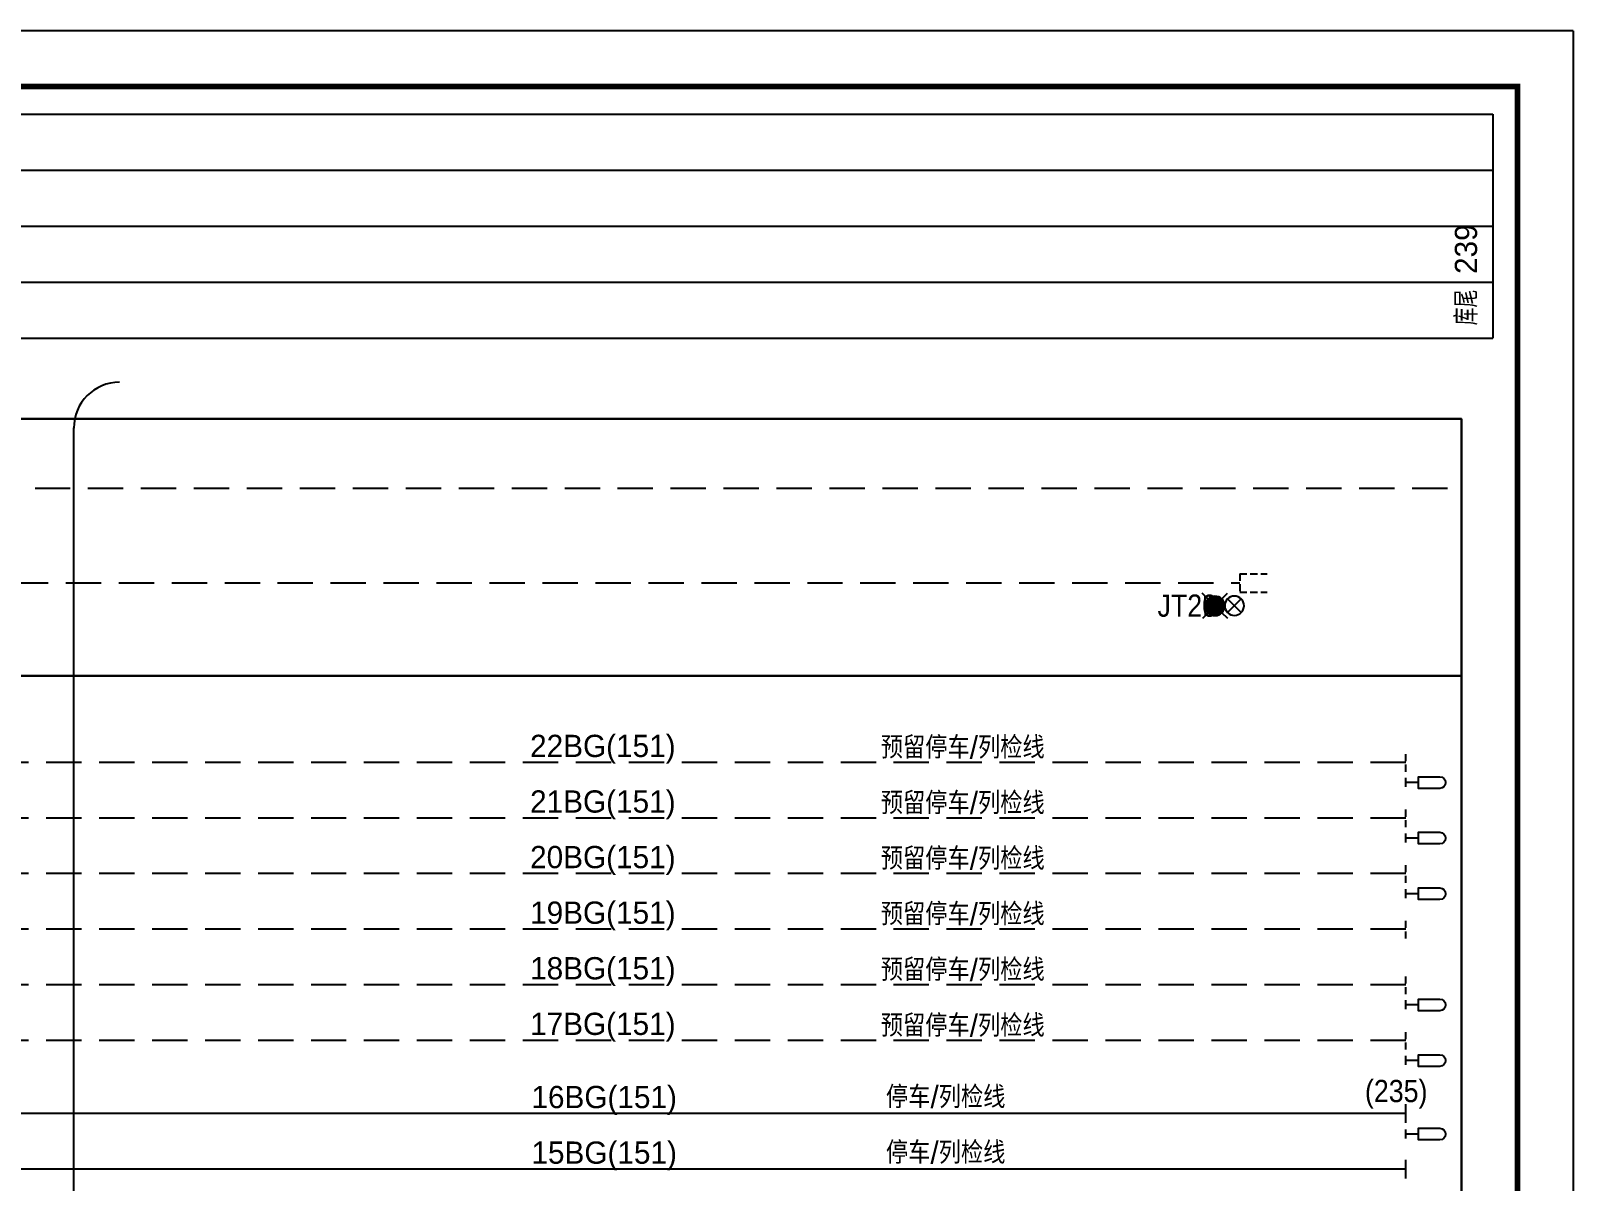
# Model space of a CAD drawing. Header units: inches. Extents: x -1128797 to -980297, y 1991282 to 2033282.
# Drawn here: x -1008032 to -980297, y 2012592 to 2033282 of the extents above; entities that cross this region are included whole.
import ezdxf

# ---------------------------------------------------------------- set-up
doc = ezdxf.new("R2010")
doc.units = ezdxf.units.IN
doc.header["$MEASUREMENT"] = 0
doc.linetypes.add('DASHED', pattern=[19.05, 12.7, -6.35])
for name, color, linetype in [('1', 1, 'Continuous'), ('10号线车辆段', 6, 'Continuous'), ('PUB_TITLE', 4, 'Continuous'), ('ZC-PM-线路', 5, 'Continuous'), ('信号机', 7, 'Continuous'), ('坐标值', 3, 'Continuous'), ('蒋胜强初审意见', 6, 'Continuous')]:
    doc.layers.add(name, color=color, linetype=linetype)
doc.styles.add('XH', font='sss.shx', dxfattribs={"width": 0.8, "height": 600, "bigfont": 'hztxt10.shx'})

# ---------------------------------------------------------------- blocks, each defined once
blk = doc.blocks.new('*X62')
at = {"color": 0}
for p, q in [((-1.5, 0.06), (0.7, 1.33)), ((-1.5, -0.06), (0.8, 1.27)), ((-1.49, 0.18), (0.59, 1.38)), ((-1.49, -0.17), (0.89, 1.21)), ((-1.47, 0.31), (0.47, 1.43)), ((-1.47, -0.27), (0.97, 1.14)), ((-1.45, -0.38), (1.05, 1.07)), ((-1.43, 0.44), (0.33, 1.46)), ((-1.42, -0.48), (1.12, 0.99)), ((-1.39, -0.57), (1.19, 0.92)), ((-1.38, 0.59), (0.18, 1.49)), ((-1.35, -0.66), (1.25, 0.83)), ((-1.3, 0.75), (0, 1.5)), ((-1.3, -0.75), (1.3, 0.75)), ((-1.25, -0.83), (1.35, 0.66)), ((-1.19, -0.92), (1.39, 0.57)), ((-1.17, 0.94), (-0.23, 1.48)), ((-1.12, -0.99), (1.42, 0.48)), ((-1.05, -1.07), (1.45, 0.38)), ((-0.97, -1.14), (1.47, 0.27)), ((-0.89, -1.21), (1.49, 0.17)), ((-0.8, -1.27), (1.5, 0.06)), ((-0.7, -1.33), (1.5, -0.06)), ((-0.59, -1.38), (1.49, -0.18)), ((-0.47, -1.43), (1.47, -0.31)), ((-0.33, -1.46), (1.43, -0.44)), ((-0.18, -1.49), (1.38, -0.59)), ((0, -1.5), (1.3, -0.75)), ((0.23, -1.48), (1.17, -0.94))]:
    blk.add_line(p, q, dxfattribs=at)
blk = doc.blocks.new('A$C09FE4ACA')
at = {"color": 0}
for p, q in [((0, 1.27, 0), (0, 2.35, 0)), ((-1.52, 1.79, 0), (0, 1.79, 0))]:
    blk.add_line(p, q, dxfattribs=at)
at = {"color": 0, "elevation": 0}
blk.add_lwpolyline([(-4.08, 1.09), (-1.52, 1.09), (-1.52, 2.49), (-4.08, 2.49)], dxfattribs=at)
at = {"color": 0}
blk.add_arc((-4.08, 1.79, 0), 0.699, 90, 270, dxfattribs=at)

msp = doc.modelspace()

# ---------------------------------------------------------------- linework, layer by layer
at = {"color": 8}
msp.add_line((-986910.01029, 2022757.37586, 0.00509), (-986912.40163, 2023105.09518, 0.00509), dxfattribs=at)
at = {"color": 8, "extrusion": (0, 0, -1)}
msp.add_ellipse((-986389.49193, 2022941.45454, 0.00509), major_axis=(-12.25582, 173.43127), ratio=1, start_param=-1.5071240022, end_param=4.776061305, dxfattribs=at)
at = {"layer": '1', "color": 7}
msp.add_line((-1125797.40571, 2031781.5788), (-981744.21501, 2031781.5788, 0.00078), dxfattribs=at)
at = {"layer": '1', "color": 0}
msp.add_line((-981744.21501, 2031781.5788, 0.00079), (-981744.21501, 2027751.39117, 0.00079), dxfattribs=at)
at = {"layer": '1', "color": 8}
for p, q in [((-986861.21257, 2023061.37062, 0.00509), (-986966.83795, 2023165.5531, 0.00509)), ((-986614.90384, 2023063.06453, 0.00509), (-986510.72136, 2023168.6899, 0.00509)), ((-986859.51866, 2022815.06188, 0.00509), (-986963.70114, 2022709.43651, 0.00509)), ((-986507.58455, 2022712.57331, 0.00509), (-986613.20992, 2022816.75579, 0.00509))]:
    msp.add_line(p, q, dxfattribs=at)
at = {"layer": '1', "color": 1}
msp.add_lwpolyline([(-980297.40571, 2033281.5788), (-1128797.40571, 2033281.5788), (-1128797.40571, 1991281.5788), (-980297.40571, 1991281.5788)], dxfattribs=at)
at = {"layer": '1', "color": 8, "extrusion": (0, 0, -1)}
msp.add_ellipse((-986737.21125, 2022939.0632, 0.00509), major_axis=(47.41836, 167.59156), ratio=1, start_param=4.4297789807, end_param=10.7129642879, dxfattribs=at)
at = {"layer": '10号线车辆段', "color": 5, "lineweight": 30, "ltscale": 30, "elevation": -0.00006}
msp.add_lwpolyline([(-1035493.85103, 1994966.14277), (-1005367.30123, 1994966.14277), (-1005367.30123, 2000511.32395), (-982306.01097, 2000511.32395), (-982306.01097, 2026301.71543)], dxfattribs=at)
msp.add_lwpolyline([(-1035493.85103, 2021681.342), (-982306.01097, 2021681.342), (-982306.01097, 2026301.71543), (-1035493.85103, 2026301.71543)], close=True, dxfattribs=at)
at = {"layer": 'PUB_TITLE', "color": 1, "const_width": 100}
for points in [[(-1126297.40571, 1992281.5788), (-981297.40571, 1992281.5788), (-981297.40571, 2032281.5788), (-1126297.40571, 2032281.5788)], [(-981297.40571, 2032281.5788), (-1126297.40571, 2032281.5788), (-1126297.40571, 1992281.5788), (-981297.40571, 1992281.5788)]]:
    msp.add_lwpolyline(points, dxfattribs=at)
at = {"layer": 'ZC-PM-线路', "color": 8, "ltscale": 50}
msp.add_line((-1007259.32687, 1995396.62392, -0.02149), (-1007259.32483, 2026143.41248, -0.00006), dxfattribs=at)
at = {"layer": 'ZC-PM-线路', "color": 8, "linetype": 'DASHED', "ltscale": 50}
for p, q in [((-1032721.98471, 2025057.13112, -0.00006), (-982306.01097, 2025057.13899, -0.00006)), ((-1031215.98689, 2023351.79444, -0.00005), (-986293.85574, 2023351.79444, -0.00005)), ((-983308.72027, 2020123.13017, -0.00005), (-1038204.79181, 2020123.13017, -0.00005)), ((-983308.72027, 2019123.35876, -0.00005), (-1038204.79181, 2019123.35876, -0.00005)), ((-983308.72027, 2018123.58733, -0.00005), (-1039660.50565, 2018123.5873, 0.00374)), ((-983308.72027, 2017123.81587, -0.00005), (-1037314.26856, 2017123.81587, -0.00005)), ((-983308.72027, 2016124.04444, -0.00005), (-1037720.89621, 2016124.04444, -0.00005)), ((-983308.72023, 2015124.27301, -0.00005), (-1038135.34689, 2015124.27301, -0.00005))]:
    msp.add_line(p, q, dxfattribs=at)
at = {"layer": 'ZC-PM-线路', "color": 8, "linetype": 'DASHED', "ltscale": 10}
for p, q in [((-986293.85574, 2023518.40635, -0.00005), (-986293.85574, 2023185.14921, -0.00005)), ((-986293.85574, 2023518.40635, -0.00005), (-985798.35793, 2023518.40635, -0.00005)), ((-986293.85574, 2023518.40635, -0.00005), (-986293.85574, 2023185.14921, -0.00005)), ((-986293.85574, 2023518.40635, -0.00005), (-985798.35793, 2023518.40635, -0.00005)), ((-986293.85574, 2023518.40635, -0.00005), (-986293.85574, 2023185.14921, -0.00005)), ((-986293.85574, 2023518.40635, -0.00005), (-985798.35793, 2023518.40635, -0.00005)), ((-986293.85574, 2023518.40635, -0.00005), (-986293.85574, 2023185.14921, -0.00005)), ((-986293.85574, 2023518.40635, -0.00005), (-985798.35793, 2023518.40635, -0.00005)), ((-986293.85574, 2023185.14921, -0.00005), (-985798.35793, 2023185.14921, -0.00005)), ((-986293.85574, 2023185.14921, -0.00005), (-985798.35793, 2023185.14921, -0.00005)), ((-986293.85574, 2023185.14921, -0.00005), (-985798.35793, 2023185.14921, -0.00005)), ((-986293.85574, 2023185.14921, -0.00005), (-985798.35793, 2023185.14921, -0.00005))]:
    msp.add_line(p, q, dxfattribs=at)
at = {"layer": 'ZC-PM-线路', "color": 9, "linetype": 'DASHED', "ltscale": 10}
for p, q in [((-983308.72027, 2019956.5016, -0.00005), (-983308.72027, 2020289.75874, -0.00005)), ((-983308.72027, 2018956.73019, -0.00005), (-983308.72027, 2019289.98733, -0.00005)), ((-983308.72027, 2017956.95876, -0.00005), (-983308.72027, 2018290.2159, -0.00005)), ((-983308.72027, 2016957.1873, -0.00005), (-983308.72027, 2017290.44444, -0.00005)), ((-983308.72027, 2015957.41587, -0.00005), (-983308.72027, 2016290.67301, -0.00005)), ((-983308.72023, 2014957.64444, -0.00005), (-983308.72023, 2015290.90158, -0.00005))]:
    msp.add_line(p, q, dxfattribs=at)
at = {"layer": 'ZC-PM-线路', "color": 1, "linetype": 'ByBlock'}
for p, q in [((-983308.72327, 2013807.90906, -0.00005), (-1039365.05895, 2013807.90906, -0.00005)), ((-983308.72023, 2013641.28048, -0.00005), (-983308.72023, 2013974.53763, -0.00005)), ((-983308.72023, 2012641.50906, -0.00005), (-983308.72023, 2012974.7662, -0.00005)), ((-983308.72327, 2012808.13763, -0.00005), (-1039429.33046, 2012808.13763, -0.00005))]:
    msp.add_line(p, q, dxfattribs=at)
at = {"layer": 'ZC-PM-线路', "color": 8, "ltscale": 50}
msp.add_arc((-1006436.46768, 2026138.24956, -0.00006), 822.85714, 90, 179.999990875, dxfattribs=at)
at = {"layer": '信号机', "color": 8}
for p, q in [((-986265.70912, 2022819.36266, 0.00509), (-986513.27474, 2023063.54642, 0.00509)), ((-986267.40005, 2023065.23735, 0.00509), (-986511.58381, 2022817.67173, 0.00509))]:
    msp.add_line(p, q, dxfattribs=at)
at = {"layer": '坐标值', "color": 0}
for p, q in [((-1124090.2035, 2030774.03189), (-981744.21501, 2030774.03189, 0.00079)), ((-1124832.29745, 2029766.48498), (-981744.21501, 2029766.48498, 0.00078)), ((-1124090.2035, 2028758.93808), (-981744.21501, 2028758.93808, 0.00079)), ((-1125797.40571, 2027751.39117), (-981744.21501, 2027751.39117, 0.00078))]:
    msp.add_line(p, q, dxfattribs=at)
at = {"layer": '蒋胜强初审意见', "color": 240}
msp.add_line((-980297.40571, 2033281.5788), (-980297.40571, 1991281.5788), dxfattribs=at)

# ---------------------------------------------------------------- block references
at = {"color": 252, "xscale": -150, "yscale": 150, "zscale": 150}
for p in [(-983308.35655, 2019492.80203, 0.00296), (-983308.35655, 2018493.03061, 0.00296), (-983308.35655, 2017493.25918, 0.00296), (-983308.35655, 2015493.71629, 0.00296), (-983308.3565, 2014493.94487, 0.00296)]:
    msp.add_blockref('A$C09FE4ACA', p, dxfattribs=at)
at = {"color": 7, "xscale": -150, "yscale": 150, "zscale": 150}
msp.add_blockref('A$C09FE4ACA', (-983308.35655, 2013170.44371, 0.00296), dxfattribs=at)
at = {"layer": '1', "color": 8, "xscale": 116.1137979542735, "yscale": 116.1137979542735, "zscale": 116.1137979542735, "rotation": 0.3940283583862224}
msp.add_blockref('*X62', (-986737.21125, 2022939.0632, 0.00509), dxfattribs=at)

# ---------------------------------------------------------------- texts
at = {"layer": '1', "color": 3, "style": 'XH'}
msp.add_text('239', height=400, rotation=90, dxfattribs=at).set_placement((-982025.24894, 2028909.07214))
at = {"layer": '1', "color": 3, "style": 'XH', "width": 0.8}
msp.add_text('库尾', height=400, rotation=90, dxfattribs=at).set_placement((-982016.45103, 2027985.51866))
at = {"layer": '1', "color": 8, "style": 'XH', "width": 0.9}
msp.add_text('JT20', height=400, dxfattribs=at).set_placement((-987771.37189, 2022743.5254, 0.00508))
at = {"layer": '1', "color": 252, "style": 'XH'}
for s, p in [('22BG(151)', (-999054.11448, 2020220.86756, -0.00006)), ('预留停车/列检线', (-992748.46208, 2020192.66317, 0.00154)), ('21BG(151)', (-999054.11448, 2019221.09615, -0.00006)), ('预留停车/列检线', (-992748.46208, 2019192.89176, 0.00154)), ('20BG(151)', (-999054.11448, 2018221.32472, -0.00006)), ('预留停车/列检线', (-992748.46208, 2018193.12033, 0.00154)), ('19BG(151)', (-999054.11448, 2017221.55326, -0.00006)), ('预留停车/列检线', (-992748.46208, 2017194.86944, 0.00154)), ('18BG(151)', (-999054.11448, 2016221.78183, -0.00006)), ('预留停车/列检线', (-992748.46208, 2016193.57744, 0.00154)), ('17BG(151)', (-999054.11448, 2015222.01041, -0.00006)), ('预留停车/列检线', (-992748.46208, 2015189.59266, 0.00154))]:
    msp.add_text(s, height=400, dxfattribs=at).set_placement(p)
at = {"layer": '1', "color": 0, "style": 'XH'}
for s, p in [('停车/列检线', (-992655.05295, 2013905.64645, -0.00006)), ('16BG(151)', (-999030.14382, 2013905.64645, -0.00006)), ('15BG(151)', (-999030.14382, 2012905.87502, -0.00006)), ('停车/列检线', (-992655.05295, 2012905.87502, -0.00006))]:
    msp.add_text(s, height=400, dxfattribs=at).set_placement(p)
at = {"layer": '1', "color": 0, "style": 'XH', "width": 0.9}
msp.add_text('(235)', height=400, dxfattribs=at).set_placement((-984041.32544, 2014013.79455, 799668.80801))

doc.saveas('drawing.dxf')
